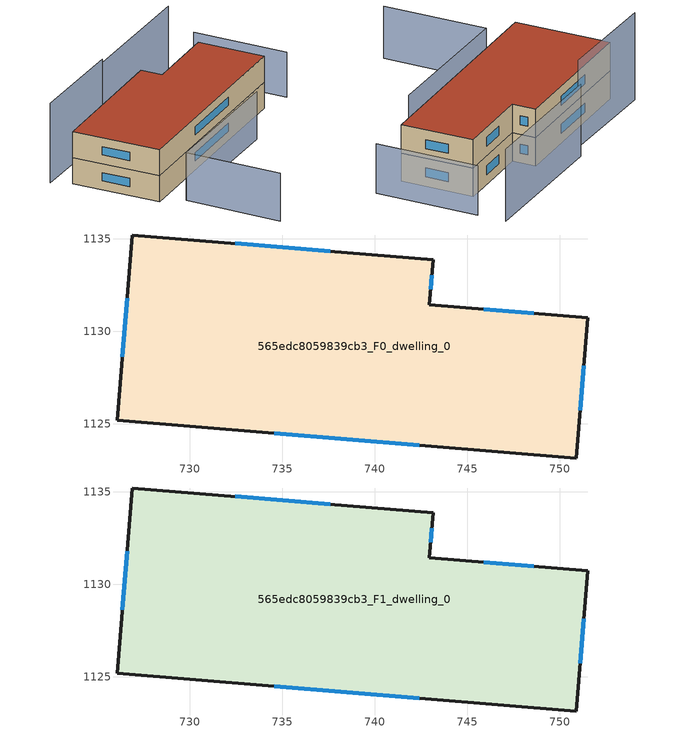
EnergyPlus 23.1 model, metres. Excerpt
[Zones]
565edc8059839cb3_F0_dwelling_0
 floor ground (EU_floor_Construction): 751.53,1130.72 750.91,1123.14 726.09,1125.18 726.91,1135.2 743.16,1133.87 742.96,1131.42 z0
 wall outside (EU_wall_Construction): 742.96,1131.42 743.16,1133.87 726.91,1135.2 726.09,1125.18 750.91,1123.14 751.53,1130.72 742.96,1131.42 z0:3
 window (EU_Window_Construction): 743.03,1132.26 743.09,1133.03 / 748.6,1130.96 745.89,1131.18 / 751.12,1125.74 751.32,1128.13 / 734.58,1124.48 742.41,1123.84 / 726.62,1131.77 726.37,1128.61 / 737.6,1134.32 732.47,1134.74 z1.03:1.97
565edc8059839cb3_F1_dwelling_0
 floor to 565edc8059839cb3_F0_dwelling_0 (EU_floor_Construction): 751.53,1130.72 750.91,1123.14 726.08,1125.18 726.91,1135.2 743.16,1133.87 742.96,1131.42 z3
 wall outside (EU_wall_Construction): 742.96,1131.42 743.16,1133.87 726.91,1135.2 726.09,1125.18 750.91,1123.14 751.53,1130.72 742.96,1131.42 z3:6
 window (EU_Window_Construction): 743.03,1132.26 743.09,1133.03 / 748.6,1130.96 745.89,1131.18 / 751.12,1125.74 751.32,1128.13 / 734.58,1124.48 742.41,1123.84 / 726.62,1131.77 726.37,1128.61 / 737.6,1134.32 732.47,1134.74 z4.03:4.97
 roof outside (EU_roof_Construction): 750.91,1123.14 751.53,1130.72 742.96,1131.42 743.16,1133.87 726.91,1135.2 726.09,1125.18 z6
shading: 726.34,1111.85 727.4,1122.72 / 727.4,1122.72 743.67,1121.13 z0:5.5; 754.14,1121.84 755.15,1132.6 z0:5.2; 737.9,1136.16 726.22,1137.44 z0:9.2; 755.38,1135.56 739.57,1137.1 z0:7.6
[Building]
EU S2 Campaign: North Axis=0; Terrain=City; Solar Distribution=FullExterior
[Site:Location]
Cape.Town.Intl.AP: Latitude=-33.965; Longitude=18.602; Time Zone=2; Elevation=46
[SizingPeriod:WeatherFileDays]
AnnualSizingPeriod: Begin Month=1; Begin Day of Month=1; End Month=12; End Day of Month=31; Day of Week for Start Day=Monday; Use Weather File Daylight Saving Period=No; Use Weather File Rain and Snow Indicators=No
[MATERIAL]
EU_InternalMass_Material: Roughness=MediumRough; Thickness=0.1; Conductivity=1; Density=1800; Specific Heat=900; Thermal Absorptance=0.9; Solar Absorptance=0.7; Visible Absorptance=0.7
[MATERIAL:NOMASS] Roughness=MediumRough; Thermal Absorptance=0.9; Solar Absorptance=0.7; Visible Absorptance=0.7
Name | Thermal Resistance
EU_wall_NoMass | 0.493876
EU_roof_NoMass | 0.449382
EU_floor_NoMass | 1.25
[WINDOWMATERIAL:SIMPLEGLAZINGSYSTEM]
EU_Window_SimpleGlazing: UFactor=4.4; Solar Heat Gain Coefficient=0.85; Visible Transmittance=0.85
[CONSTRUCTION]
EU_wall_Construction: EU_wall_NoMass
EU_roof_Construction: EU_roof_NoMass
EU_floor_Construction: EU_floor_NoMass
EU_Window_Construction: EU_Window_SimpleGlazing
EU_InternalMass_Construction: EU_InternalMass_Material
[ZONE] Type=1; Multiplier=1; Ceiling Height=autocalculate; Floor Area=autocalculate; Part of Total Floor Area=Yes
Name | Volume
565edc8059839cb3_F0_dwelling_0 | 687.987
565edc8059839cb3_F1_dwelling_0 | 687.988
[INTERNALMASS] Construction=EU_InternalMass_Construction; Surface Area=229.329
Name | Zone or ZoneList
565edc8059839cb3_F0_dwelling_0_EU_InternalMass | 565edc8059839cb3_F0_dwelling_0
565edc8059839cb3_F1_dwelling_0_EU_InternalMass | 565edc8059839cb3_F1_dwelling_0
[OTHEREQUIPMENT] Fuel Type=Electricity; Design Level Calculation Method=Watts/Area; Power per Zone Floor Area=1; Fraction Latent=0; Fraction Radiant=0; Fraction Lost=0; Carbon Dioxide Generation Rate=0; EndUse Subcategory=EU_Step8_InternalGains
Name | Zone or ZoneList or Space or SpaceList | Schedule
EU_Step8_InternalGain_565edc8059839cb3_F0_dwelling_0_f000 | 565edc8059839cb3_F0_dwelling_0 | EU_Step8_GainSchedule_565edc8059839cb3_F0_dwelling_0_f000
EU_Step8_InternalGain_565edc8059839cb3_F1_dwelling_0_f000 | 565edc8059839cb3_F1_dwelling_0 | EU_Step8_GainSchedule_565edc8059839cb3_F1_dwelling_0_f000
[ZONEVENTILATION:DESIGNFLOWRATE] Schedule=EU_AlwaysOn; Design Flow Rate Calculation Method=AirChanges/Hour; Air Changes per Hour=0.64; Ventilation Type=Natural; Fan Pressure Rise=0; Fan Total Efficiency=1; Constant Term Coefficient=1; Temperature Term Coefficient=0; Velocity Term Coefficient=0; Velocity Squared Term Coefficient=0; Minimum Indoor Temperature=-100; Maximum Indoor Temperature=100; Delta Temperature=-100; Minimum Outdoor Temperature=-100; Maximum Outdoor Temperature=100; Maximum Wind Speed=40
Name | Zone or ZoneList or Space or SpaceList
EU_ConstantAir_565edc8059839cb3_F0_dwelling_0 | 565edc8059839cb3_F0_dwelling_0
EU_ConstantAir_565edc8059839cb3_F1_dwelling_0 | 565edc8059839cb3_F1_dwelling_0
[HVACTEMPLATE:THERMOSTAT] Constant Heating Setpoint=20; Constant Cooling Setpoint=50
EU_HeatOnly_565edc8059839cb3_F0_dwelling_0; EU_HeatOnly_565edc8059839cb3_F1_dwelling_0
[HVACTEMPLATE:ZONE:IDEALLOADSAIRSYSTEM] System Availability Schedule=EU_AlwaysOn; Maximum Heating Supply Air Temperature=50; Minimum Cooling Supply Air Temperature=13; Maximum Heating Supply Air Humidity Ratio=0.0156; Minimum Cooling Supply Air Humidity Ratio=0.0077; Heating Limit=NoLimit; Cooling Limit=NoLimit; Heating Availability Schedule=EU_AlwaysOn; Cooling Availability Schedule=EU_CoolingOff; Dehumidification Control Type=ConstantSensibleHeatRatio; Cooling Sensible Heat Ratio=0.7; Dehumidification Setpoint=60; Humidification Control Type=None; Humidification Setpoint=30; Outdoor Air Method=None; Outdoor Air Flow Rate per Person=0.00944; Outdoor Air Flow Rate per Zone Floor Area=0; Outdoor Air Flow Rate per Zone=0; Demand Controlled Ventilation Type=None; Outdoor Air Economizer Type=NoEconomizer; Heat Recovery Type=None; Sensible Heat Recovery Effectiveness=0.7; Latent Heat Recovery Effectiveness=0.65
Name | Template Thermostat
565edc8059839cb3_F0_dwelling_0 | EU_HeatOnly_565edc8059839cb3_F0_dwelling_0
565edc8059839cb3_F1_dwelling_0 | EU_HeatOnly_565edc8059839cb3_F1_dwelling_0
[SIZING:ZONE] Zone Cooling Design Supply Air Temperature Input Method=SupplyAirTemperature; Zone Cooling Design Supply Air Temperature=13; Zone Heating Design Supply Air Temperature Input Method=SupplyAirTemperature; Zone Heating Design Supply Air Temperature=50; Zone Cooling Design Supply Air Humidity Ratio=0.008; Zone Heating Design Supply Air Humidity Ratio=0.008; Cooling Design Air Flow Method=DesignDay; Cooling Design Air Flow Rate=0; Cooling Minimum Air Flow per Zone Floor Area=0.000762; Cooling Minimum Air Flow=0; Cooling Minimum Air Flow Fraction=0.2; Heating Design Air Flow Method=DesignDay; Heating Design Air Flow Rate=0; Heating Maximum Air Flow per Zone Floor Area=0.002032; Heating Maximum Air Flow=0.141576; Heating Maximum Air Flow Fraction=0.3; Account for Dedicated Outdoor Air System=No; Dedicated Outdoor Air System Control Strategy=NeutralSupplyAir; Dedicated Outdoor Air Low Setpoint Temperature for Design=autosize; Dedicated Outdoor Air High Setpoint Temperature for Design=autosize; Zone Load Sizing Method=Sensible Load Only No Latent Load; Zone Latent Cooling Design Supply Air Humidity Ratio Input Method=HumidityRatioDifference; Zone Cooling Design Supply Air Humidity Ratio Difference=0.005; Zone Latent Heating Design Supply Air Humidity Ratio Input Method=HumidityRatioDifference; Zone Humidification Design Supply Air Humidity Ratio Difference=0.005
565edc8059839cb3_F0_dwelling_0; 565edc8059839cb3_F1_dwelling_0
[SCHEDULE:CONSTANT]
Name | Hourly Value
EU_AlwaysOn | 1
EU_CoolingOff | 0
[SCHEDULE:FILE] Column Number=1; Rows to Skip at Top=0; Number of Hours of Data=8760; Column Separator=Comma; Interpolate to Timestep=No; Minutes per Item=60; Adjust Schedule for Daylight Savings=Yes
Name | File
EU_Step8_GainSchedule_565edc8059839cb3_F0_dwelling_0_f000 | ../../schedules/565edc8059839cb3/565edc8059839cb3_F0_dwelling_0_f000_gain.csv
EU_Step8_GainSchedule_565edc8059839cb3_F1_dwelling_0_f000 | ../../schedules/565edc8059839cb3/565edc8059839cb3_F1_dwelling_0_f000_gain.csv
